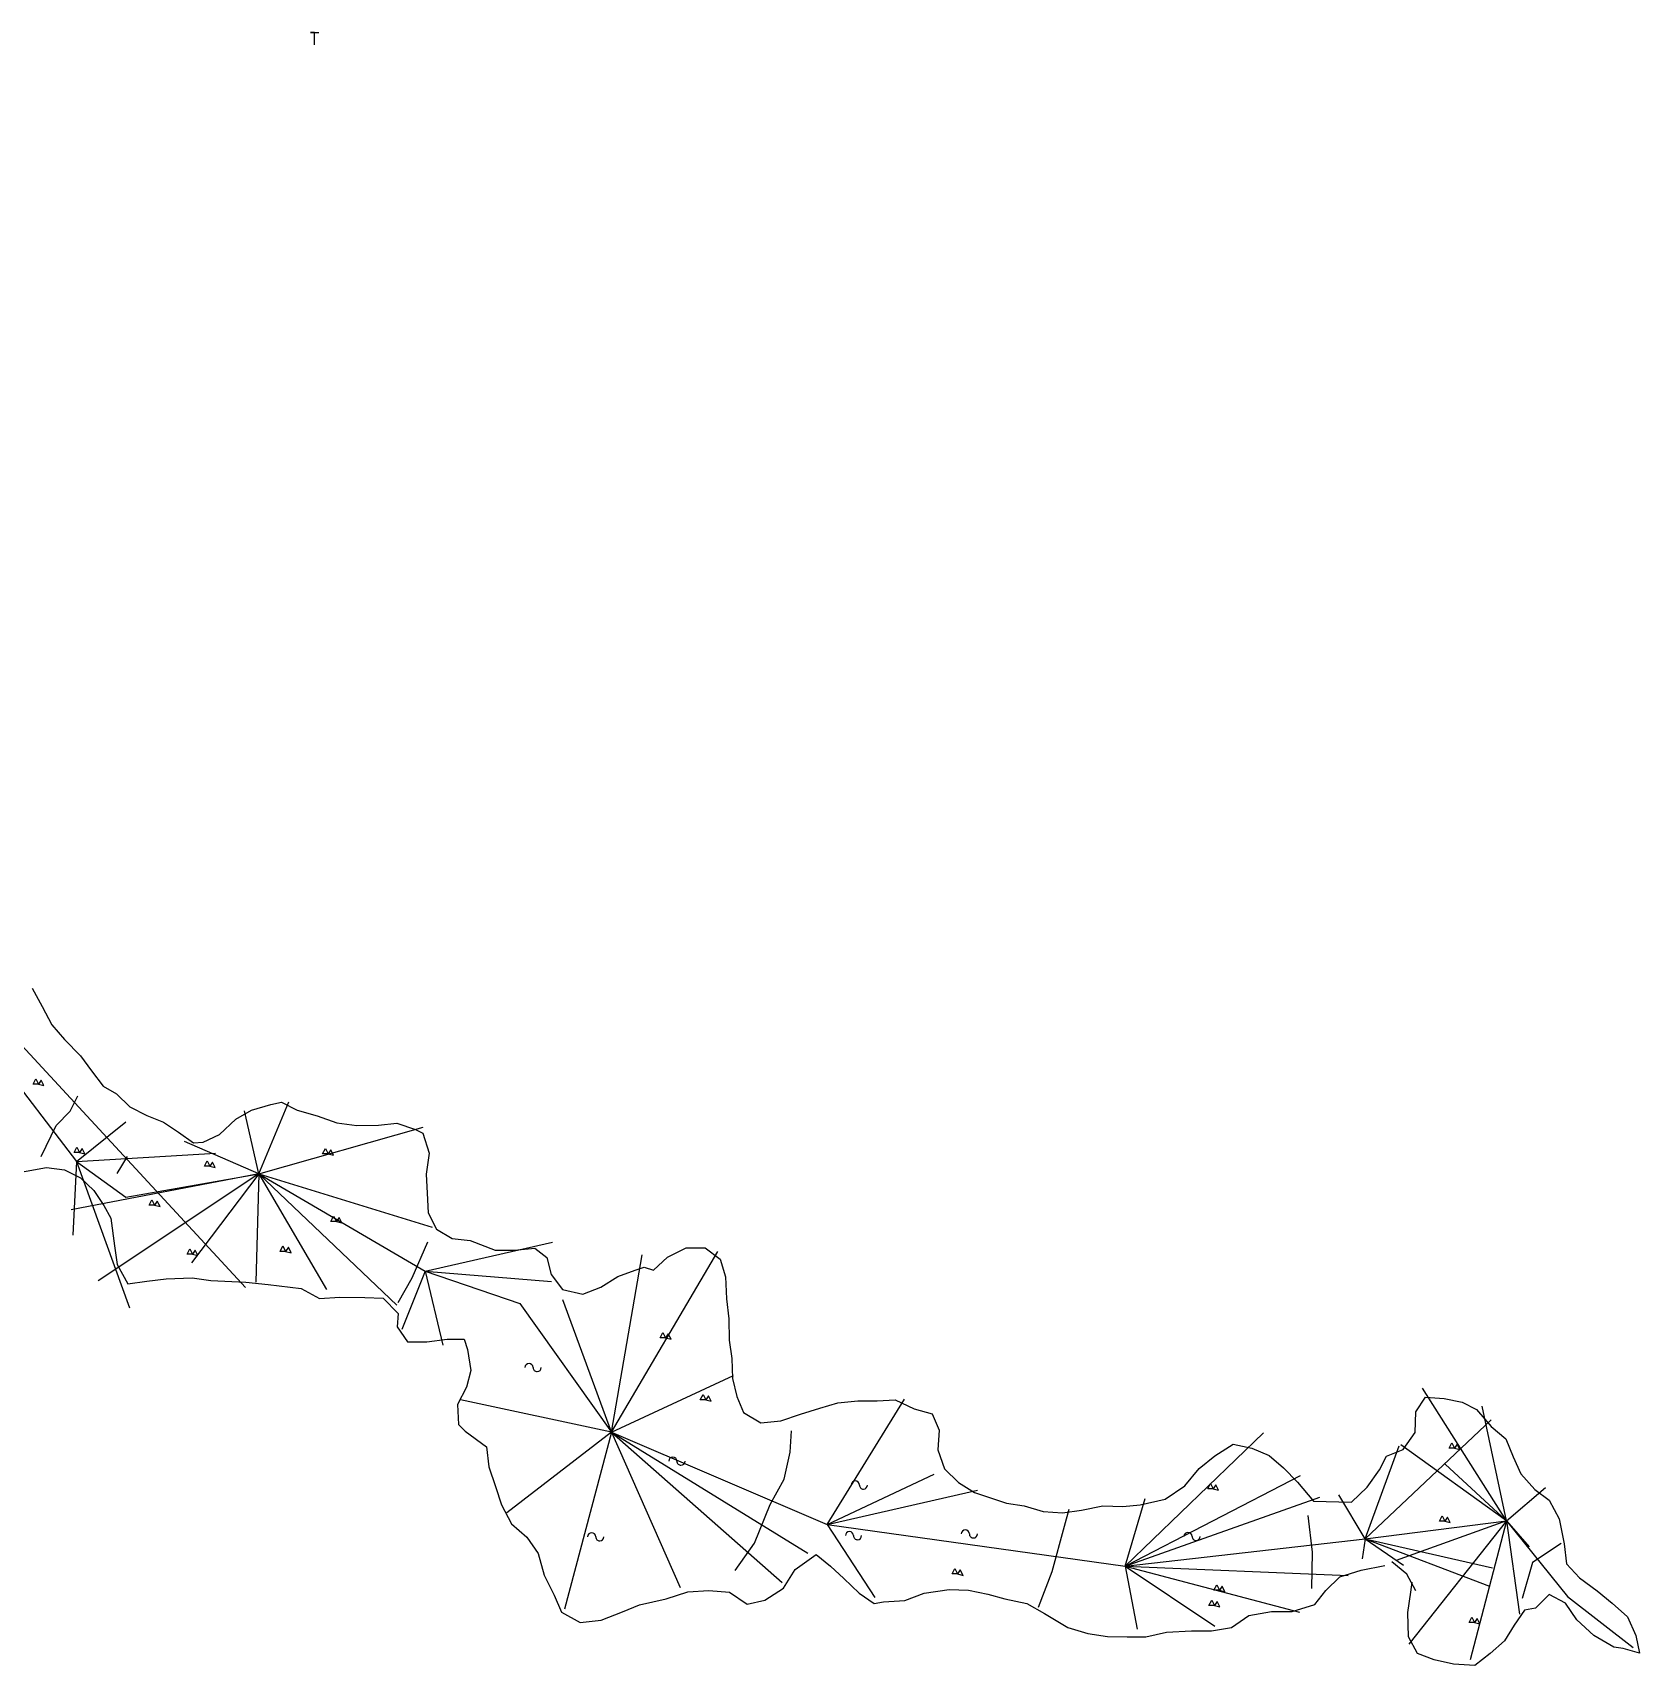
# Model space of a CAD drawing. Extents: x -57 to 1635, y -903 to 135.
# Drawn here: x 1043 to 1635, y -901 to -299 of the extents above; entities that cross this region are included whole.
import ezdxf

# ---------------------------------------------------------------- set-up
doc = ezdxf.new("R2010")
doc.units = 0
for name, color, linetype in [('L_slope', 21, 'CONTINUOUS'), ('L_wall', 8, 'CONTINUOUS'), ('LEG', 1, 'CONTINUOUS'), ('POINT', 5, 'CONTINUOUS'), ('SPLAY', 2, 'CONTINUOUS')]:
    doc.layers.add(name, color=color, linetype=linetype)

# ---------------------------------------------------------------- blocks, each defined once
blk = doc.blocks.new('P_debris')
at = {"layer": 'POINT'}
for p, q in [((-0.2, 0), (-0.1, 0.2)), ((0, 0), (-0.2, 0)), ((-0.1, 0.2), (0, 0)), ((0.1, 0.15), (0, 0)), ((0, 0), (0.2, -0.05)), ((0.2, -0.05), (0.1, 0.15))]:
    blk.add_line(p, q, dxfattribs=at)
blk = doc.blocks.new('P_clay')
at = {"layer": 'POINT'}
for centre, start, end in [((-0.15, 0), 90, 180), ((-0.15, 0), 0, 90), ((0.15, 0), 180, 270), ((0.15, 0), 270, 360)]:
    blk.add_arc(centre, 0.15, start, end, dxfattribs=at)
blk = doc.blocks.new('P_label')
at = {"layer": 'POINT'}
for p, q in [((0, 0.3), (-0.15, 0.3)), ((-0.15, 0.3), (0.15, 0.3)), ((0, -0.15), (0, 0.3))]:
    blk.add_line(p, q, dxfattribs=at)

msp = doc.modelspace()

# ---------------------------------------------------------------- linework, layer by layer
at = {"layer": 'L_slope'}
for points in [[(1045.74, -713.07), (1051.32, -701.72), (1056.46, -696.38), (1059.22, -690.7)], [(1073.78, -719.35), (1077.53, -713.16)], [(1177.47, -766.92), (1182.56, -757.9), (1188.31, -744.55)], [(1301.78, -865.85), (1308.92, -855.78), (1314.64, -841.46), (1319.8, -832.1), (1322.06, -822.13), (1322.58, -814.3)], [(1413.63, -879.31), (1418.71, -866.14), (1423.21, -849.44), (1425, -843.18)], [(1514.43, -872.47), (1514.66, -859.06), (1513.08, -845.54)], [(1606.39, -855.82), (1595.82, -862.83), (1592.07, -876.16)]]:
    msp.add_lwpolyline(points, dxfattribs=at)
at = {"layer": 'L_wall'}
for points in [[(1042.45, -651.05), (1046.04, -657.81), (1049.66, -664.61), (1054.39, -670.01), (1060.2, -675.95), (1064.35, -681.49), (1068.6, -687.14)], [(1068.6, -687.14), (1073.47, -690.06), (1078.38, -694.74), (1084.69, -697.97), (1090.84, -700.51), (1096.35, -704.09), (1101.92, -708.05), (1105.53, -707.8)], [(1105.53, -707.8), (1111.49, -705.06), (1117.53, -699.3), (1123.38, -696.03), (1130.5, -693.94), (1134.34, -693.06)], [(1134.34, -693.06), (1140.2, -696.04), (1147.54, -698.11), (1154.82, -700.7), (1162.23, -701.67), (1170.11, -701.51), (1176.89, -700.87), (1183.84, -703.21)], [(1183.84, -703.21), (1186.53, -704.56), (1188.81, -711.94), (1187.81, -719.67), (1188.17, -726.65), (1188.49, -733.89), (1191.55, -739.87), (1197.4, -743.41), (1203.96, -744.06)], [(1011.85, -718.81), (1018.61, -720.9), (1025.86, -720.58), (1032.79, -719.77), (1040.18, -718.48), (1047.7, -717.19), (1054.37, -718), (1060.27, -721.03), (1065.12, -725.68), (1068.88, -731.19), (1071.45, -735.89)], [(1071.45, -735.89), (1072.8, -746.04), (1073.77, -752.93), (1077.75, -760.13), (1084.75, -759.14), (1091.87, -758.19), (1101.4, -757.87), (1108.35, -758.87)], [(1203.96, -744.06), (1213.26, -747.69), (1220.33, -747.6), (1227.8, -746.96), (1232.31, -750.31), (1233.92, -756.63), (1238, -762.21)], [(1268.23, -753.89), (1271.61, -755.02), (1276.75, -750.2), (1283.71, -746.8), (1290.69, -746.8), (1296.19, -750.92), (1298.19, -757.54), (1298.52, -765.56), (1299.39, -773.04), (1299.48, -780.87), (1300.45, -787.62), (1300.77, -794.95), (1302.35, -801.57)], [(1238, -762.21), (1245.54, -763.88), (1252.21, -761.36), (1258.44, -757.43), (1264.84, -755.03), (1268.23, -753.89)], [(1108.35, -758.87), (1121.26, -759.48), (1129.49, -760.29), (1141.59, -761.79), (1148.43, -765.43), (1155.89, -764.96), (1165.1, -765.13), (1171.83, -765.34), (1177.39, -770.97)], [(1177.39, -770.97), (1177.03, -775.93), (1180.81, -781.48), (1187.98, -781.48), (1195.55, -780.43), (1201.79, -780.43)], [(1201.79, -780.43), (1202.96, -784.3), (1204.25, -791.99), (1202.61, -798.23), (1199.26, -804.61), (1199.74, -811.95), (1202.18, -814.36)], [(1302.35, -801.57), (1304.8, -807.56), (1311.22, -811.34), (1318.61, -810.62), (1325.86, -808.13), (1333.02, -805.91), (1339.64, -803.91), (1346.98, -803.21), (1354.15, -803.21), (1360.72, -802.88)], [(1360.72, -802.88), (1367.74, -806.13), (1374.45, -808.07), (1377.03, -814.08), (1376.45, -821.33), (1379.02, -828.28), (1384.08, -833.32), (1390.08, -837.04)], [(1542.02, -823.67), (1548.22, -821.16), (1552.59, -814.87), (1552.81, -807.28), (1556.36, -801.9), (1563.34, -802.39), (1569.95, -803.68), (1575.21, -806.45)], [(1575.21, -806.45), (1580.57, -812.75), (1586, -817.21), (1588.69, -823.89), (1591.55, -830.16), (1596.79, -835.9), (1602.07, -839.87), (1605.65, -846.71)], [(1202.18, -814.36), (1210.07, -820.2), (1210.88, -827.59), (1213.34, -834.78), (1215.55, -841.56), (1219.26, -848.65)], [(1451.19, -841.59), (1460.41, -839.5), (1467.6, -834.62), (1472.92, -828.23), (1478.65, -823.47), (1485.42, -819.21), (1492.33, -820.71), (1498.71, -823.38), (1504.01, -827.88), (1509.17, -833.2), (1515.13, -840.28)], [(1515.13, -840.28), (1529.05, -840.6), (1534.93, -835.1), (1539.42, -828.68), (1542.02, -823.67)], [(1390.08, -837.04), (1401.79, -840.91), (1408.34, -841.91), (1415.37, -844.1), (1422.49, -844.49), (1429.48, -843.52), (1437.31, -841.91), (1444.73, -842.23), (1451.19, -841.59)], [(1219.26, -848.65), (1224.83, -853.55), (1229.07, -859.56), (1231.27, -867.49), (1235.01, -874.87), (1237.71, -881.13), (1244.55, -884.92), (1252.26, -884.08), (1260.23, -881.07), (1266.45, -878.48), (1276.25, -876.27)], [(1605.65, -846.71), (1607.58, -855.96), (1608.39, -863.3), (1613.22, -868.47), (1619.76, -873.27), (1625.3, -877.81), (1630.88, -882.85), (1634, -889.74), (1635.29, -896.29), (1629.33, -894.57)], [(1276.25, -876.27), (1284.34, -873.63), (1292.03, -873.15), (1299.66, -873.85), (1306.21, -878.27), (1312.69, -876.7), (1319.61, -872.35), (1323.85, -865.43), (1331.65, -859.96)], [(1331.65, -859.96), (1336.96, -864.18), (1341.85, -868.8), (1347.51, -874.14), (1352.97, -877.99), (1356.45, -877.37)], [(1515.52, -878.4), (1519.67, -873.23), (1524.8, -868.11), (1532.68, -865.71), (1541.4, -863.99)], [(1552.81, -873.3), (1549.55, -867.14), (1544.04, -862.66)], [(1356.45, -877.37), (1364.27, -876.81), (1371.45, -874.15), (1380.71, -872.85), (1387.84, -873), (1394.89, -874.57), (1401.25, -876.24), (1409.38, -878.03), (1415.81, -881.61), (1424.44, -886.87), (1431.79, -889.03), (1439.11, -890.1), (1446.31, -890.26), (1453.28, -890.26), (1460.84, -888.58)], [(1596.95, -879.68), (1592.9, -880.39), (1589.15, -886.02), (1585.6, -891.75), (1580.2, -896.45), (1574.56, -900.78), (1566.79, -900.38), (1559.65, -898.76), (1553.49, -896.36), (1550.19, -890.24), (1549.94, -881.23), (1551.01, -873.77), (1551.53, -870.08)], [(1460.84, -888.58), (1470.04, -888), (1477.5, -888), (1484.81, -886.77), (1491.27, -882.37), (1499.56, -880.89), (1507.22, -880.91), (1515.52, -878.4)], [(1629.33, -894.57), (1625.86, -894.05), (1618.52, -889.72), (1612.21, -884.05), (1607.99, -877.9), (1602.03, -874.59), (1596.95, -879.68)]]:
    msp.add_lwpolyline(points, dxfattribs=at)
at = {"layer": 'LEG'}
for p, q in [((966.22, -593.93), (1058.76, -714.99)), ((1058.76, -714.99), (1076.9, -728.09)), ((1076.9, -728.09), (1126.04, -719.55)), ((1126.04, -719.55), (1187.35, -755.41)), ((1187.35, -755.41), (1222.31, -767.3)), ((1222.31, -767.3), (1256.07, -814.83)), ((1256.07, -814.83), (1335.67, -848.89)), ((1335.67, -848.89), (1445.55, -864.17)), ((1534.17, -854.1), (1586.23, -847.47)), ((1586.23, -847.47), (1608.75, -875.38)), ((1445.55, -864.17), (1534.17, -854.1)), ((1608.75, -875.38), (1632.98, -894.22))]:
    msp.add_line(p, q, dxfattribs=at)
at = {"layer": 'SPLAY'}
for p, q in [((966.22, -593.93), (1121.13, -761.4)), ((1126.04, -719.55), (1120.79, -696.33)), ((1126.04, -719.55), (1137.04, -692.97)), ((1058.76, -714.99), (1076.98, -700.33)), ((1126.04, -719.55), (1186.66, -702.35)), ((1126.04, -719.55), (1098.61, -707.64)), ((1058.76, -714.99), (1057.4, -742.07)), ((1058.76, -714.99), (1110.03, -711.94)), ((1058.76, -714.99), (1078.29, -768.87)), ((1126.04, -719.55), (1056.75, -732.8)), ((1126.04, -719.55), (1066.76, -758.91)), ((1126.04, -719.55), (1101.21, -752.28)), ((1126.04, -719.55), (1124.9, -759.51)), ((1126.04, -719.55), (1189.95, -739.12)), ((1126.04, -719.55), (1150.96, -762.13)), ((1126.04, -719.55), (1176.96, -768)), ((1187.35, -755.41), (1234.38, -744.69)), ((1256.07, -814.83), (1295.38, -748.21)), ((1256.07, -814.83), (1267.46, -749.36)), ((1187.35, -755.41), (1178.79, -776.93)), ((1187.35, -755.41), (1193.84, -782.64)), ((1187.35, -755.41), (1233.93, -759.17)), ((1256.07, -814.83), (1238.13, -765.93)), ((1256.07, -814.83), (1301.12, -793.93)), ((1586.23, -847.47), (1555.35, -798.52)), ((1256.07, -814.83), (1200.43, -802.86)), ((1335.67, -848.89), (1364.24, -802.62)), ((1586.23, -847.47), (1577.29, -805.24)), ((1534.17, -854.1), (1580.58, -810.19)), ((1256.07, -814.83), (1217.55, -844.59)), ((1256.07, -814.83), (1238.76, -880.04)), ((1256.07, -814.83), (1281.47, -872.05)), ((1256.07, -814.83), (1319.14, -870.26)), ((1256.07, -814.83), (1328.55, -859.38)), ((1445.55, -864.17), (1496.66, -815.08)), ((1534.17, -854.1), (1546.65, -819.86)), ((1586.23, -847.47), (1547.35, -819.5)), ((1335.67, -848.89), (1375.17, -830.33)), ((1445.55, -864.17), (1510.23, -830.78)), ((1586.23, -847.47), (1563.61, -826.57)), ((1335.67, -848.89), (1391.13, -836.19)), ((1586.23, -847.47), (1600.62, -835.13)), ((1445.55, -864.17), (1517.46, -838.79)), ((1445.55, -864.17), (1452.95, -839.25)), ((1534.17, -854.1), (1524.41, -837.91)), ((1335.67, -848.89), (1353.26, -875.73)), ((1586.23, -847.47), (1545.53, -862.09)), ((1586.23, -847.47), (1550.29, -893.03)), ((1586.23, -847.47), (1572.92, -898.71)), ((1586.23, -847.47), (1594.69, -857.12)), ((1586.23, -847.47), (1591.09, -881.88)), ((1534.17, -854.1), (1533.03, -861.49)), ((1534.17, -854.1), (1548.33, -863.84)), ((1534.17, -854.1), (1579.95, -871.61)), ((1534.17, -854.1), (1581.09, -864.82)), ((1445.55, -864.17), (1450, -887.41)), ((1445.55, -864.17), (1527.87, -867.7)), ((1445.55, -864.17), (1509.95, -881.2)), ((1445.55, -864.17), (1478.7, -886.27))]:
    msp.add_line(p, q, dxfattribs=at)

# ---------------------------------------------------------------- block references
at = {"layer": 'POINT', "xscale": 10, "yscale": 10, "rotation": 360}
for name, p in [('P_label', (1146.6, -301.63)), ('P_debris', (1044.72, -686.41)), ('P_debris', (1059.86, -711.64)), ('P_debris', (1151.56, -712.13)), ('P_debris', (1107.93, -716.69)), ('P_debris', (1087.57, -731.04)), ('P_debris', (1154.62, -737.1)), ('P_debris', (1135.92, -748.1)), ('P_debris', (1101.57, -749.12)), ('P_debris', (1276.07, -780.02)), ('P_clay', (1227.21, -790.95)), ('P_debris', (1290.88, -802.9)), ('P_debris', (1567.11, -820.68)), ('P_clay', (1280.25, -825.49)), ('P_clay', (1347.56, -834.28)), ('P_debris', (1478.09, -835.67)), ('P_debris', (1563.52, -847.65)), ('P_clay', (1250.3, -853.39)), ('P_clay', (1345.39, -852.94)), ('P_clay', (1388.13, -852.31)), ('P_clay', (1470.28, -853.23)), ('P_debris', (1383.8, -867.09)), ('P_debris', (1480.37, -873.11)), ('P_debris', (1478.52, -878.7)), ('P_debris', (1574.48, -884.95))]:
    msp.add_blockref(name, p, dxfattribs=at)

doc.saveas('drawing.dxf')
